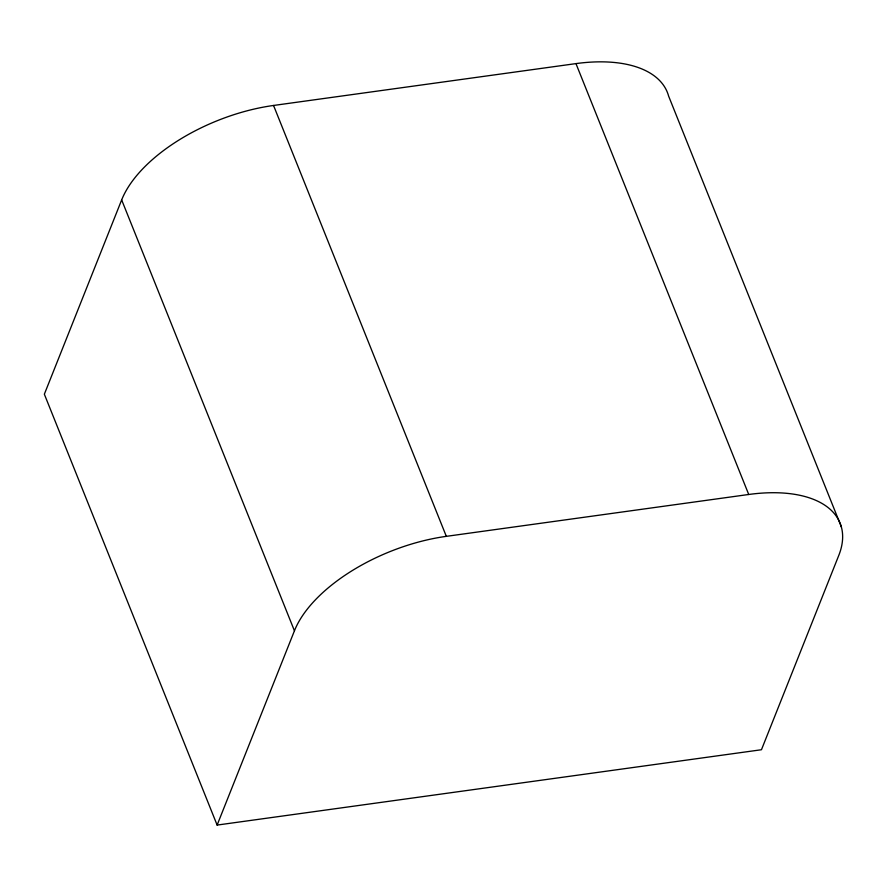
<?xml version="1.0" encoding="UTF-8"?>
<svg xmlns="http://www.w3.org/2000/svg" width="887" height="887" viewBox="0 0 887 887"><rect width="100%" height="100%" fill="white"/><g stroke="black" fill="none" stroke-linecap="round" stroke-linejoin="round"><path stroke-width="1.33" d="M121.663 199.919L44.35 394.205L217.127 825.076L761.456 749.737L838.769 555.45A131.775 67.412 -21.8 0 0 748.728 494.48L575.962 63.609L273.551 105.464A131.775 67.412 -21.8 0 0 121.663 199.919L294.44 630.801L217.127 825.076M294.44 630.801A131.775 67.412 -21.8 0 1 446.327 536.347L748.728 494.48M841.397 526.989L668.621 96.106A131.775 67.412 -21.8 0 0 575.962 63.609M273.551 105.464L446.327 536.347"/></g></svg>
